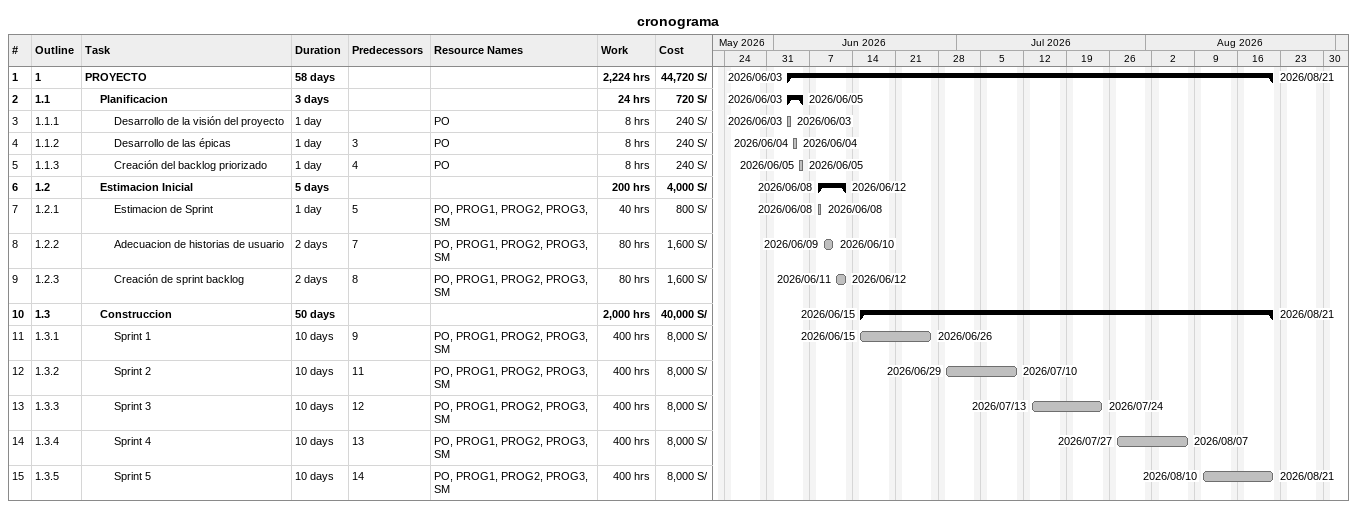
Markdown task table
cronograma

| ID | WBS | Task | Duration | Start | Finish | Predecessors | Resources | Work (h) | Cost (S/) |
|---|---|---|---|---|---|---|---|---|---|
| 1 | 1 | **PROYECTO** | 58d | 2026-06-03 | 2026-08-21 |  |  | 2224 | 44720 |
| 2 | 1.1 | **Planificacion** | 3d | 2026-06-03 | 2026-06-05 |  |  | 24 | 720 |
| 3 | 1.1.1 | Desarrollo de la visión del proyecto | 1d | 2026-06-03 | 2026-06-03 |  | PO | 8 | 240 |
| 4 | 1.1.2 | Desarrollo de las épicas | 1d | 2026-06-04 | 2026-06-04 | 3 | PO | 8 | 240 |
| 5 | 1.1.3 | Creación del backlog priorizado | 1d | 2026-06-05 | 2026-06-05 | 4 | PO | 8 | 240 |
| 6 | 1.2 | **Estimacion Inicial** | 5d | 2026-06-08 | 2026-06-12 |  |  | 200 | 4000 |
| 7 | 1.2.1 | Estimacion de Sprint | 1d | 2026-06-08 | 2026-06-08 | 5 | PO, PROG1, PROG2, PROG3, SM | 40 | 800 |
| 8 | 1.2.2 | Adecuacion de historias de usuario | 2d | 2026-06-09 | 2026-06-10 | 7 | PO, PROG1, PROG2, PROG3, SM | 80 | 1600 |
| 9 | 1.2.3 | Creación de sprint backlog | 2d | 2026-06-11 | 2026-06-12 | 8 | PO, PROG1, PROG2, PROG3, SM | 80 | 1600 |
| 10 | 1.3 | **Construccion** | 50d | 2026-06-15 | 2026-08-21 |  |  | 2000 | 40000 |
| 11 | 1.3.1 | Sprint 1 | 10d | 2026-06-15 | 2026-06-26 | 9 | PO, PROG1, PROG2, PROG3, SM | 400 | 8000 |
| 12 | 1.3.2 | Sprint 2 | 10d | 2026-06-29 | 2026-07-10 | 11 | PO, PROG1, PROG2, PROG3, SM | 400 | 8000 |
| 13 | 1.3.3 | Sprint 3 | 10d | 2026-07-13 | 2026-07-24 | 12 | PO, PROG1, PROG2, PROG3, SM | 400 | 8000 |
| 14 | 1.3.4 | Sprint 4 | 10d | 2026-07-27 | 2026-08-07 | 13 | PO, PROG1, PROG2, PROG3, SM | 400 | 8000 |
| 15 | 1.3.5 | Sprint 5 | 10d | 2026-08-10 | 2026-08-21 | 14 | PO, PROG1, PROG2, PROG3, SM | 400 | 8000 |
